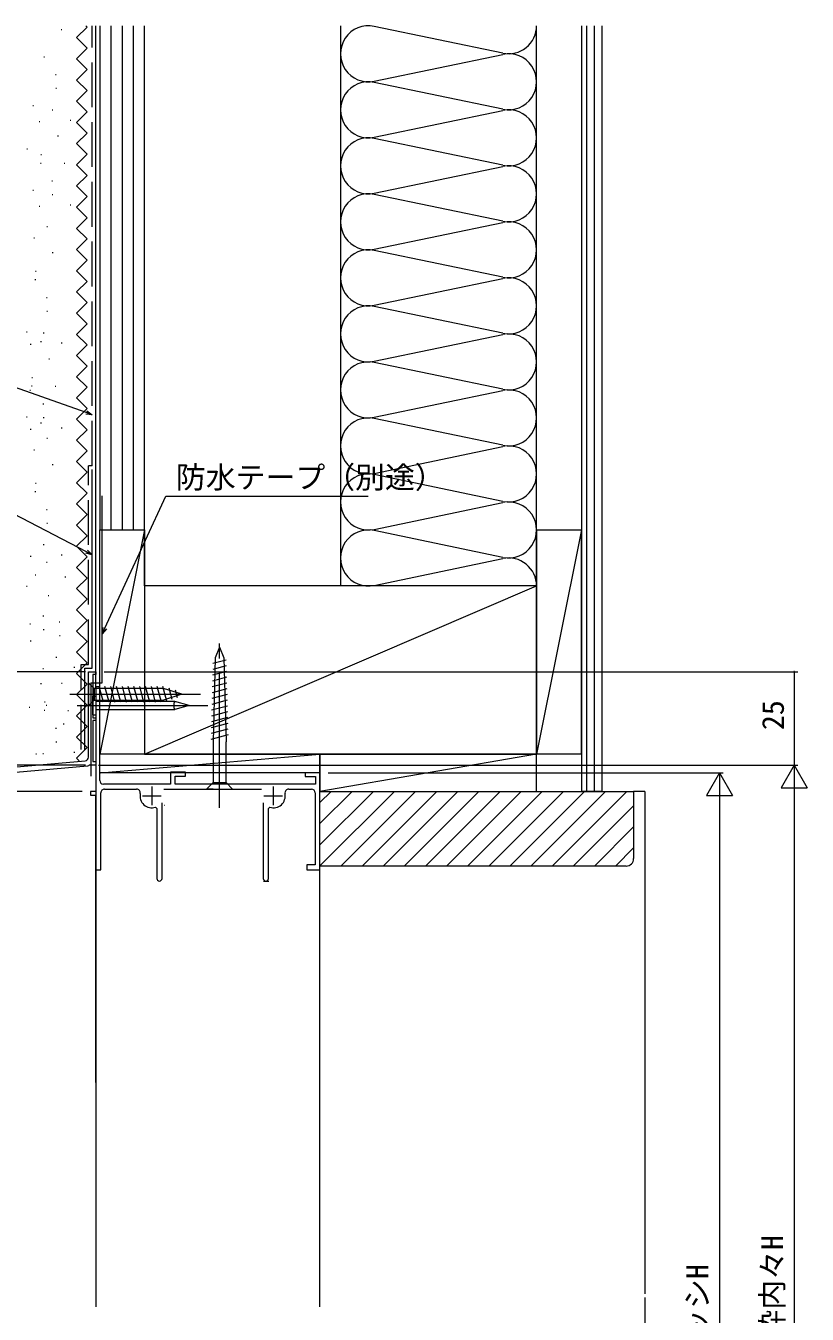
# Model space of a CAD drawing. Units: millimetres, scale not verified. Extents: x -1188 to -148, y -840 to 760.
# Drawn here: x -975.5 to -766.2, y 145.7 to 490.7 of the extents above; entities that cross this region are included whole.
import ezdxf
from ezdxf.enums import TextEntityAlignment as Align

# ---------------------------------------------------------------- set-up
doc = ezdxf.new("R2010")
doc.units = ezdxf.units.MM
doc.header["$LTSCALE"] = 4
doc.linetypes.add('CHAIN2', pattern=[12, 9, -1, 1, -1])
doc.linetypes.add('DASHED3', pattern=[4, 3, -1])
for name, color, linetype, lineweight in [('0-3_YKK_D', 6, 'Continuous', 9), ('0-4_YKK_11', 7, 'Continuous', 9), ('0-5_YKK_12', 2, 'Continuous', 9), ('0-6_YSS_K', 3, 'Continuous', 9), ('0-7_YKK_13', 4, 'Continuous', 9)]:
    doc.layers.add(name, color=color, linetype=linetype, lineweight=lineweight)
doc.styles.add('ＭＳ ゴシック', font='')
doc.styles.get('ＭＳ ゴシック').set_extended_font_data('MS Gothic')

msp = doc.modelspace()

# ---------------------------------------------------------------- linework, layer by layer
at = {"layer": '0-3_YKK_D'}
for p, q in [((-959.296, 387.122), (-995.532, 399.876)), ((-957.692, 386.558), (-959.447, 386.693)), ((-957.692, 386.558), (-959.296, 387.122)), ((-959.145, 387.552), (-957.692, 386.558)), ((-959.203, 349.852), (-998.276, 370.074)), ((-954.33, 329.42), (-937.994, 364.748)), ((-937.994, 364.748), (-883.774, 364.748)), ((-957.693, 349.071), (-959.412, 349.448)), ((-957.693, 349.071), (-959.203, 349.852)), ((-958.993, 350.257), (-957.693, 349.071)), ((-955.043, 327.877), (-954.743, 329.611)), ((-955.043, 327.877), (-954.33, 329.42)), ((-953.916, 329.229), (-955.043, 327.877)), ((-959.495, 317.697), (-1074.995, 317.697)), ((-954.495, 317.697), (-768.695, 317.697)), ((-769.695, 317.697), (-769.695, 292.697)), ((-959.495, 292.697), (-994.896, 292.697)), ((-955.988, 292.697), (-768.695, 292.697)), ((-954.495, 292.697), (-768.695, 292.697)), ((-894.495, 290.697), (-788.695, 290.697)), ((-789.695, 290.697), (-793.195, 284.634)), ((-789.695, 290.697), (-789.695, 278.572)), ((-789.695, 290.697), (-786.195, 284.634)), ((-769.695, 292.697), (-769.695, 280.572)), ((-769.695, 292.697), (-766.195, 286.634)), ((-960.395, 285.697), (-994.896, 285.697)), ((-960.395, 285.697), (-994.896, 285.697)), ((-793.195, 284.634), (-786.195, 284.634)), ((-789.695, 283.697), (-789.695, -0.304)), ((-769.695, 285.697), (-769.695, -6.304))]:
    msp.add_line(p, q, dxfattribs=at)
msp.add_lwpolyline([(-769.695, 292.697), (-773.195, 286.634), (-766.195, 286.634)], dxfattribs=at)
for start, end in [(90, 270), (270, 90)]:
    msp.add_arc((-769.695, 317.697), 0.106, start, end, dxfattribs=at)
at = {"layer": '0-4_YKK_11'}
for p, q in [((-958.695, 317.697), (-956.695, 317.697)), ((-958.695, 294.864), (-958.695, 317.697)), ((-956.695, 317.697), (-956.695, 316.997)), ((-957.495, 316.997), (-957.495, 305.396)), ((-956.695, 316.997), (-957.495, 316.997)), ((-956.695, 313.697), (-956.695, 289.697)), ((-955.695, 313.697), (-956.695, 313.697)), ((-955.695, 288.596), (-955.695, 313.697)), ((-957.495, 305.396), (-956.695, 305.396)), ((-957.495, 304.697), (-957.495, 293.696)), ((-956.695, 304.697), (-957.495, 304.697)), ((-956.695, 305.396), (-956.695, 304.697)), ((-1012.995, 289.197), (-959.608, 293.867)), ((-957.495, 293.696), (-956.695, 293.696)), ((-956.695, 293.696), (-956.695, 292.697)), ((-958.969, 292.418), (-978.195, 290.735)), ((-958.741, 292.557), (-958.969, 292.418)), ((-958.488, 292.697), (-958.741, 292.557)), ((-956.695, 292.697), (-958.488, 292.697)), ((-936.695, 290.797), (-936.695, 287.596)), ((-932.695, 290.797), (-936.695, 290.797)), ((-932.695, 289.797), (-932.695, 290.797)), ((-900.695, 290.697), (-900.695, 289.697)), ((-896.695, 290.697), (-900.695, 290.697)), ((-896.695, 264.697), (-896.695, 290.697)), ((-956.695, 289.697), (-956.695, 285.697)), ((-936.695, 287.596), (-954.695, 287.596)), ((-935.495, 289.797), (-932.695, 289.797)), ((-935.495, 287.596), (-935.495, 289.797)), ((-897.895, 287.596), (-935.495, 287.596)), ((-900.695, 289.697), (-897.895, 289.697)), ((-897.895, 289.697), (-897.895, 287.596)), ((-958.195, 285.697), (-958.195, 284.697)), ((-956.695, 285.697), (-958.195, 285.697)), ((-958.195, 284.697), (-956.695, 284.697)), ((-956.695, 284.697), (-956.695, 264.697)), ((-955.395, 264.697), (-955.395, 285.297)), ((-954.395, 286.297), (-945.819, 286.297)), ((-938.497, 286.297), (-912.393, 286.297)), ((-905.072, 286.297), (-898.995, 286.297)), ((-897.995, 285.297), (-897.995, 265.996)), ((-940.781, 281.43), (-940.395, 281.143)), ((-940.395, 281.143), (-940.395, 262.396)), ((-938.995, 262.396), (-938.995, 282.649)), ((-911.895, 282.649), (-911.895, 262.396)), ((-910.495, 281.143), (-910.109, 281.43)), ((-910.495, 262.396), (-910.495, 281.143)), ((-900.195, 265.996), (-900.195, 264.697)), ((-897.995, 265.996), (-900.195, 265.996)), ((-956.695, 264.697), (-955.395, 264.697)), ((-900.195, 264.697), (-896.695, 264.697))]:
    msp.add_line(p, q, dxfattribs=at)
at = {"layer": '0-4_YKK_11', "color": 2}
for p, q in [((-941.695, 286.996), (-941.695, 281.997)), ((-909.195, 286.996), (-909.195, 281.997)), ((-944.195, 284.496), (-939.195, 284.496)), ((-911.695, 284.496), (-906.695, 284.496))]:
    msp.add_line(p, q, dxfattribs=at)
at = {"layer": '0-4_YKK_11'}
for centre, radius, start, end in [((-959.695, 294.864), 1, 274.99997, 0), ((-954.695, 288.596), 1, 180.00002, 270), ((-954.395, 285.297), 1, 89.99997, 180.00002), ((-945.819, 285.297), 1, 349.01941, 89.99997), ((-941.696, 284.496), 3.2, 169.01939, 286.61165), ((-909.195, 284.496), 3.2, 253.38834, 10.98056), ((-905.072, 285.297), 1, 89.99997, 190.98058), ((-898.995, 285.297), 1, 0, 89.99997), ((-939.695, 262.396), 0.7, 180.00002, 0), ((-911.195, 262.396), 0.7, 180.00002, 0)]:
    msp.add_arc(centre, radius, start, end, dxfattribs=at)
at = {"layer": '0-5_YKK_12'}
for p, q in [((-958.695, 294.951), (-958.695, 311.997)), ((-956.695, 311.997), (-956.695, 147.696)), ((-956.695, 207.704), (-956.695, 284.697)), ((-896.695, 147.696), (-896.695, 266.197)), ((-911.845, 261.697), (-910.399, 261.697))]:
    msp.add_line(p, q, dxfattribs=at)
at = {"layer": '0-6_YSS_K'}
for p, q in [((-961.925, 487.517), (-959.088, 490.354)), ((-959.429, 490.696), (-959.088, 490.354)), ((-956.695, 313.197), (-956.692, 490.696)), ((-955.695, 490.696), (-955.695, 355.696)), ((-952.695, 490.696), (-952.695, 355.696)), ((-949.695, 490.696), (-949.695, 355.696)), ((-946.695, 490.696), (-946.695, 355.696)), ((-943.695, 340.696), (-943.695, 490.696)), ((-943.695, 355.696), (-943.695, 490.696)), ((-891.195, 490.696), (-891.195, 340.696)), ((-847.727, 483.354), (-882.164, 490.538)), ((-838.695, 340.696), (-838.695, 490.696)), ((-826.695, 490.696), (-826.695, 285.695)), ((-825.195, 285.695), (-825.195, 490.696)), ((-823.195, 285.695), (-823.195, 490.696)), ((-821.195, 490.696), (-821.195, 285.695)), ((-965.809, 489.594), (-966.009, 489.594)), ((-961.925, 487.517), (-959.088, 484.68)), ((-961.925, 481.842), (-959.088, 484.68)), ((-882.164, 475.854), (-847.727, 483.038)), ((-970.449, 482.323), (-970.649, 482.323)), ((-961.925, 481.842), (-959.087, 479.005)), ((-967.56, 477.632), (-967.36, 477.632)), ((-961.925, 476.168), (-959.087, 479.005)), ((-961.925, 476.168), (-959.087, 473.33)), ((-967.27, 473.894), (-967.47, 473.894)), ((-961.925, 470.493), (-959.087, 473.33)), ((-847.727, 468.354), (-882.164, 475.538)), ((-973.386, 469.282), (-973.586, 469.282)), ((-961.925, 470.493), (-959.087, 467.656)), ((-968.218, 468.112), (-968.418, 468.112)), ((-961.925, 464.818), (-959.087, 467.656)), ((-882.164, 460.854), (-847.727, 468.038)), ((-971.704, 465.01), (-971.904, 465.01)), ((-963.398, 465.369), (-963.598, 465.369)), ((-961.925, 464.818), (-959.087, 461.981)), ((-966.757, 461.113), (-966.957, 461.113)), ((-961.925, 459.144), (-959.087, 461.981)), ((-961.925, 459.144), (-959.087, 456.306)), ((-847.727, 453.354), (-882.164, 460.538)), ((-975.027, 457.695), (-975.227, 457.695)), ((-971.269, 456.114), (-971.468, 456.114)), ((-961.925, 453.469), (-959.087, 456.306)), ((-971.397, 453.842), (-971.597, 453.842)), ((-965.039, 453.781), (-965.239, 453.781)), ((-961.925, 453.469), (-959.087, 450.632)), ((-882.164, 445.854), (-847.727, 453.038)), ((-968.508, 449.151), (-968.308, 449.151)), ((-961.925, 447.794), (-959.087, 450.632)), ((-973.386, 446.583), (-973.586, 446.583)), ((-968.218, 445.413), (-968.418, 445.413)), ((-961.925, 447.794), (-959.087, 444.957)), ((-847.727, 438.354), (-882.164, 445.538)), ((-971.704, 442.311), (-971.904, 442.311)), ((-963.398, 442.67), (-963.598, 442.67)), ((-961.925, 442.119), (-959.087, 444.957)), ((-961.925, 442.119), (-959.087, 439.282)), ((-961.925, 436.445), (-959.087, 439.282)), ((-969.664, 436.903), (-969.864, 436.903)), ((-961.925, 436.445), (-959.087, 433.608)), ((-882.164, 430.854), (-847.727, 438.038)), ((-973.151, 433.801), (-973.351, 433.801)), ((-961.924, 430.77), (-959.087, 433.608)), ((-968.203, 429.905), (-968.403, 429.905)), ((-961.924, 430.77), (-959.087, 427.933)), ((-961.924, 425.095), (-959.087, 427.933)), ((-847.727, 423.354), (-882.164, 430.538)), ((-972.715, 424.906), (-972.915, 424.906)), ((-961.924, 425.095), (-959.087, 422.258)), ((-972.843, 422.633), (-973.043, 422.633)), ((-961.924, 419.421), (-959.087, 422.258)), ((-882.164, 415.854), (-847.727, 423.038)), ((-969.954, 417.943), (-969.754, 417.943)), ((-961.924, 419.421), (-959.087, 416.583)), ((-955.695, 420.691), (-955.695, 355.696)), ((-943.695, 355.696), (-943.695, 420.691)), ((-969.664, 414.204), (-969.864, 414.204)), ((-961.924, 413.746), (-959.087, 416.583)), ((-847.727, 408.354), (-882.164, 415.538)), ((-961.924, 413.746), (-959.087, 410.909)), ((-961.924, 408.071), (-959.087, 410.909)), ((-975.113, 408.611), (-975.313, 408.611)), ((-970.612, 408.422), (-970.812, 408.422)), ((-961.924, 408.071), (-959.087, 405.234)), ((-882.164, 400.854), (-847.727, 408.038)), ((-974.098, 405.32), (-974.298, 405.32)), ((-971.529, 406.182), (-971.329, 406.182)), ((-965.792, 405.679), (-965.992, 405.679)), ((-961.924, 402.397), (-959.087, 405.234)), ((-969.151, 401.424), (-969.351, 401.424)), ((-961.924, 402.397), (-959.087, 399.559)), ((-847.727, 393.354), (-882.164, 400.538)), ((-961.924, 396.722), (-959.087, 399.559)), ((-973.791, 394.153), (-973.991, 394.153)), ((-973.663, 396.425), (-973.863, 396.425)), ((-967.433, 394.092), (-967.633, 394.092)), ((-961.924, 396.722), (-959.087, 393.885)), ((-961.924, 391.047), (-959.087, 393.885)), ((-974.436, 393.097), (-974.236, 393.097)), ((-961.924, 391.047), (-959.087, 388.21)), ((-882.164, 385.854), (-847.727, 393.038)), ((-970.902, 389.462), (-970.702, 389.462)), ((-961.924, 385.373), (-959.087, 388.21)), ((-975.113, 385.912), (-975.313, 385.912)), ((-971.529, 384.374), (-971.329, 384.374)), ((-970.612, 385.724), (-970.812, 385.724)), ((-965.792, 382.981), (-965.992, 382.981)), ((-961.924, 385.373), (-959.087, 382.535)), ((-847.727, 378.354), (-882.164, 385.538)), ((-974.098, 382.622), (-974.298, 382.622)), ((-969.664, 380.156), (-969.864, 380.156)), ((-961.924, 379.698), (-959.087, 382.535)), ((-961.924, 379.698), (-959.087, 376.86)), ((-973.15, 377.054), (-973.35, 377.054)), ((-961.924, 374.023), (-959.087, 376.86)), ((-882.164, 370.854), (-847.727, 378.038)), ((-968.202, 373.158), (-968.402, 373.158)), ((-961.924, 374.023), (-959.087, 371.186)), ((-961.924, 368.349), (-959.087, 371.186)), ((-957.694, 318.696), (-957.693, 371.896)), ((-847.727, 363.354), (-882.164, 370.538)), ((-972.843, 365.887), (-973.043, 365.887)), ((-972.714, 368.159), (-972.914, 368.159)), ((-961.924, 368.349), (-959.087, 365.511)), ((-961.924, 362.674), (-959.087, 365.511)), ((-961.924, 362.674), (-959.087, 359.836)), ((-955.044, 314.798), (-955.044, 364.798)), ((-882.164, 355.854), (-847.727, 363.038)), ((-969.954, 361.196), (-969.754, 361.196)), ((-961.924, 356.999), (-959.087, 359.836)), ((-969.664, 357.457), (-969.864, 357.457)), ((-961.924, 356.999), (-959.087, 354.162)), ((-955.695, 295.696), (-955.695, 355.696)), ((-943.695, 355.696), (-955.695, 295.696)), ((-955.695, 355.696), (-943.695, 355.696)), ((-955.695, 355.696), (-943.695, 355.696)), ((-955.695, 355.696), (-943.695, 355.696)), ((-943.695, 355.696), (-943.695, 295.696)), ((-847.727, 348.354), (-882.164, 355.538)), ((-838.695, 355.696), (-826.695, 355.696)), ((-838.695, 355.696), (-838.695, 295.696)), ((-961.924, 351.325), (-959.087, 354.162)), ((-974.098, 348.573), (-974.298, 348.573)), ((-970.611, 351.675), (-970.812, 351.675)), ((-965.792, 348.932), (-965.992, 348.932)), ((-961.924, 351.325), (-959.086, 348.487)), ((-961.924, 345.65), (-959.086, 348.487)), ((-969.759, 346.962), (-969.959, 346.962)), ((-961.924, 345.65), (-959.086, 342.812)), ((-882.164, 340.854), (-847.727, 348.038)), ((-972.983, 343.667), (-972.783, 343.667)), ((-964.811, 343.065), (-965.011, 343.065)), ((-961.924, 339.975), (-959.086, 342.812)), ((-975.112, 340.515), (-975.312, 340.515)), ((-961.924, 339.975), (-959.086, 337.138)), ((-943.695, 340.696), (-943.695, 295.696)), ((-943.695, 295.696), (-838.695, 340.696)), ((-838.695, 340.696), (-943.695, 340.696)), ((-838.695, 295.696), (-838.695, 340.696)), ((-969.323, 338.066), (-969.523, 338.066)), ((-961.924, 334.3), (-959.086, 337.138)), ((-970.901, 332.715), (-970.701, 332.715)), ((-961.924, 334.3), (-959.086, 331.463)), ((-961.924, 328.626), (-959.086, 331.463)), ((-974.436, 330.583), (-974.236, 330.583)), ((-970.611, 328.977), (-970.811, 328.977)), ((-966.562, 331.103), (-966.362, 331.103)), ((-961.924, 328.626), (-959.086, 325.788)), ((-974.098, 325.875), (-974.298, 325.875)), ((-966.272, 327.365), (-966.472, 327.365)), ((-961.924, 322.951), (-959.086, 325.788)), ((-967.22, 321.583), (-967.42, 321.583)), ((-961.924, 322.951), (-959.086, 320.114)), ((-970.707, 318.481), (-970.907, 318.481)), ((-962.401, 318.84), (-962.601, 318.84)), ((-961.924, 317.276), (-959.086, 320.114)), ((-959.694, 318.698), (-957.694, 318.697)), ((-959.694, 296.896), (-959.694, 318.698)), ((-971.529, 314.591), (-971.329, 314.591)), ((-965.759, 314.584), (-965.959, 314.584)), ((-961.924, 317.276), (-959.086, 314.439)), ((-961.924, 311.602), (-959.086, 314.439)), ((-958.044, 314.798), (-955.044, 314.798)), ((-958.044, 314.798), (-958.044, 289.798)), ((-961.924, 311.602), (-959.086, 308.764)), ((-974.401, 308.182), (-974.601, 308.182)), ((-970.399, 307.313), (-970.599, 307.313)), ((-970.271, 309.585), (-970.471, 309.585)), ((-970.075, 308.775), (-969.875, 308.775)), ((-964.042, 307.253), (-964.242, 307.253)), ((-961.924, 305.927), (-959.086, 308.764)), ((-965.442, 303.744), (-965.242, 303.744)), ((-961.924, 305.927), (-959.086, 303.09)), ((-959.898, 305.868), (-959.698, 305.868)), ((-967.51, 302.622), (-967.31, 302.622)), ((-961.923, 300.252), (-959.086, 303.09)), ((-961.923, 300.252), (-959.086, 303.09)), ((-961.923, 300.252), (-959.086, 297.415)), ((-967.22, 298.884), (-967.42, 298.884)), ((-961.923, 294.578), (-959.086, 297.415)), ((-972.843, 295.757), (-972.643, 295.757)), ((-970.707, 295.782), (-970.907, 295.782)), ((-962.401, 296.141), (-962.601, 296.141)), ((-961.923, 294.578), (-961.242, 293.896)), ((-955.695, 290.696), (-955.695, 295.696)), ((-896.695, 295.696), (-955.695, 295.696)), ((-943.695, 295.696), (-955.695, 295.696)), ((-955.495, 290.696), (-896.695, 295.696)), ((-943.695, 295.696), (-838.695, 295.696)), ((-896.695, 295.696), (-896.695, 285.696)), ((-896.695, 290.696), (-896.695, 295.696)), ((-838.695, 295.696), (-896.695, 295.696)), ((-826.695, 295.696), (-838.695, 295.696)), ((-838.695, 285.696), (-838.695, 295.696)), ((-896.695, 290.696), (-955.695, 290.696)), ((-896.697, 271.405), (-882.408, 285.695)), ((-896.697, 282.719), (-893.721, 285.695)), ((-896.697, 277.062), (-888.065, 285.695)), ((-896.697, 265.748), (-876.751, 285.695)), ((-896.695, 265.694), (-896.695, 285.695)), ((-896.695, 285.695), (-812.695, 285.695)), ((-891.094, 265.694), (-871.094, 285.695)), ((-885.437, 265.694), (-865.437, 285.695)), ((-879.78, 265.694), (-859.78, 285.695)), ((-874.123, 265.694), (-854.123, 285.695)), ((-868.467, 265.694), (-848.467, 285.695)), ((-862.81, 265.694), (-842.81, 285.695)), ((-857.153, 265.694), (-837.153, 285.695)), ((-851.496, 265.694), (-831.496, 285.695)), ((-845.839, 265.694), (-825.841, 285.693)), ((-840.182, 265.694), (-820.184, 285.693)), ((-834.525, 265.694), (-814.527, 285.693)), ((-821.195, 285.695), (-826.695, 285.695)), ((-809.695, 285.695), (-812.695, 285.695)), ((-812.695, 285.695), (-812.695, 267.695)), ((-809.695, 285.695), (-809.695, 151.196)), ((-938.295, 281.95), (-938.33, 281.932)), ((-828.87, 265.693), (-812.697, 281.866)), ((-823.214, 265.693), (-812.697, 276.209)), ((-817.557, 265.693), (-812.697, 270.552)), ((-814.695, 265.694), (-896.695, 265.694)), ((-809.695, 150.196), (-809.695, 4.197))]:
    msp.add_line(p, q, dxfattribs=at)
at = {"layer": '0-6_YSS_K', "linetype": 'DASHED3'}
for p, q in [((-957.693, 372.896), (-957.692, 490.696)), ((-958.694, 319.696), (-958.693, 372.896)), ((-957.693, 372.896), (-958.693, 372.896)), ((-960.694, 319.698), (-958.694, 319.697)), ((-960.694, 296.896), (-960.694, 319.698))]:
    msp.add_line(p, q, dxfattribs=at)
at = {"layer": '0-6_YSS_K'}
for points in [[(-826.695, 295.696), (-826.695, 355.696), (-838.695, 295.696)], [(-838.695, 295.696), (-896.695, 285.696), (-838.695, 285.696)]]:
    msp.add_lwpolyline(points, dxfattribs=at)
for centre, radius, start, end in [((-883.695, 483.196), 7.5, 78.21645, 281.78352), ((-846.195, 490.696), 7.5, 258.21645, 0), ((-846.195, 475.696), 7.5, 258.21645, 101.78352), ((-883.695, 468.196), 7.5, 78.21645, 281.78352), ((-846.195, 460.696), 7.5, 258.21645, 101.78352), ((-883.695, 453.196), 7.5, 78.21645, 281.78352), ((-846.195, 445.696), 7.5, 258.21645, 101.78352), ((-883.695, 438.196), 7.5, 78.21645, 281.78352), ((-846.195, 430.696), 7.5, 258.21645, 101.78352), ((-883.695, 423.196), 7.5, 78.21645, 281.78352), ((-846.195, 415.696), 7.5, 258.21645, 101.78352), ((-883.695, 408.196), 7.5, 78.21645, 281.78352), ((-846.195, 400.696), 7.5, 258.21645, 101.78352), ((-883.695, 393.196), 7.5, 78.21645, 281.78352), ((-846.195, 385.696), 7.5, 258.21645, 101.78352), ((-883.695, 378.196), 7.5, 78.21645, 281.78352), ((-846.195, 370.696), 7.5, 258.21645, 101.78352), ((-883.695, 363.196), 7.5, 78.21645, 281.78352), ((-846.195, 355.696), 7.5, 258.21645, 101.78352), ((-883.695, 348.196), 7.5, 78.21645, 281.78352), ((-846.195, 340.696), 7.5, 0, 101.78352), ((-814.695, 267.695), 2, 270, 359.99998)]:
    msp.add_arc(centre, radius, start, end, dxfattribs=at)
at = {"layer": '0-7_YKK_13', "linetype": 'CHAIN2'}
for p, q in [((-923.595, 281.297), (-923.595, 329.297)), ((-963.695, 311.697), (-928.695, 311.697)), ((-961.695, 308.697), (-926.695, 308.697))]:
    msp.add_line(p, q, dxfattribs=at)
at = {"layer": '0-7_YKK_13'}
for p, q in [((-921.829, 320.869), (-925.386, 319.916)), ((-924.762, 321.48), (-925.345, 298.963)), ((-923.595, 324.297), (-924.762, 321.48)), ((-923.595, 324.297), (-922.429, 321.48)), ((-922.429, 321.48), (-921.845, 298.963)), ((-921.749, 317.785), (-925.467, 316.789)), ((-921.789, 319.327), (-925.426, 318.352)), ((-958.695, 314.797), (-957.145, 313.246)), ((-958.695, 314.797), (-958.695, 308.596)), ((-921.67, 314.7), (-925.548, 313.661)), ((-921.71, 316.242), (-925.507, 315.225)), ((-957.518, 311.164), (-956.695, 311.164)), ((-957.518, 306.229), (-957.518, 311.164)), ((-957.145, 313.246), (-957.145, 310.147)), ((-938.611, 313.246), (-957.145, 313.246)), ((-956.695, 311.164), (-956.695, 306.229)), ((-954.719, 309.596), (-955.844, 313.797)), ((-953.166, 309.596), (-954.291, 313.797)), ((-951.613, 309.596), (-952.738, 313.797)), ((-950.06, 309.596), (-951.185, 313.797)), ((-948.507, 309.596), (-949.633, 313.797)), ((-946.954, 309.596), (-948.08, 313.797)), ((-945.401, 309.596), (-946.527, 313.797)), ((-943.848, 309.596), (-944.974, 313.797)), ((-942.295, 309.596), (-943.421, 313.797)), ((-940.743, 309.596), (-941.868, 313.797)), ((-939.19, 309.596), (-940.315, 313.797)), ((-937.706, 309.855), (-938.762, 313.797)), ((-933.695, 311.697), (-938.611, 313.246)), ((-933.695, 311.697), (-938.611, 310.147)), ((-936.274, 310.307), (-937.088, 313.343)), ((-934.842, 310.758), (-935.391, 312.808)), ((-921.59, 311.616), (-925.629, 310.534)), ((-921.63, 313.158), (-925.588, 312.097)), ((-958.695, 308.596), (-957.145, 310.147)), ((-957.145, 310.147), (-938.611, 310.147)), ((-935.614, 309.746), (-956.695, 309.746)), ((-956.695, 307.646), (-935.614, 307.646)), ((-931.695, 308.697), (-935.614, 307.646)), ((-921.51, 308.531), (-925.71, 307.406)), ((-921.55, 310.074), (-925.669, 308.97)), ((-957.518, 306.229), (-956.695, 306.229)), ((-921.39, 303.905), (-925.831, 302.715)), ((-921.43, 305.447), (-925.791, 304.279)), ((-921.47, 306.989), (-925.75, 305.842)), ((-921.31, 300.82), (-925.912, 299.587)), ((-921.35, 302.363), (-925.872, 301.151)), ((-925.345, 298.963), (-925.345, 288.047)), ((-921.845, 288.047), (-921.845, 298.963)), ((-927.095, 286.297), (-925.345, 288.047)), ((-925.345, 288.047), (-921.845, 288.047)), ((-920.095, 286.297), (-921.845, 288.047)), ((-925.345, 286.297), (-927.095, 286.297)), ((-925.345, 286.297), (-921.845, 286.297)), ((-921.845, 286.297), (-920.095, 286.297))]:
    msp.add_line(p, q, dxfattribs=at)
msp.add_lwpolyline([(-935.752, 308.697), (-931.695, 308.697), (-935.614, 309.746)], dxfattribs=at)
for centre, start, end in [((-934.784, 309.103), 142.21414, 202.78584), ((-934.784, 308.29), 157.21414, 217.78584)]:
    msp.add_arc(centre, 1.05, start, end, dxfattribs=at)

# ---------------------------------------------------------------- texts
at = {"layer": '0-3_YKK_D', "color": 4, "style": 'ＭＳ ゴシック'}
msp.add_text('防水テープ（別途）', height=5.865, dxfattribs=at).set_placement((-935.294, 365.109), align=Align.BOTTOM_LEFT)
for s, p in [('25', (-770.695, 302.114)), ('雨戸枠内々H', (-770.893, 122.896)), ('サッシH', (-790.969, 131.122))]:
    msp.add_text(s, height=5.865, rotation=90, dxfattribs=at).set_placement(p, align=Align.BOTTOM_LEFT)

doc.saveas('drawing.dxf')
